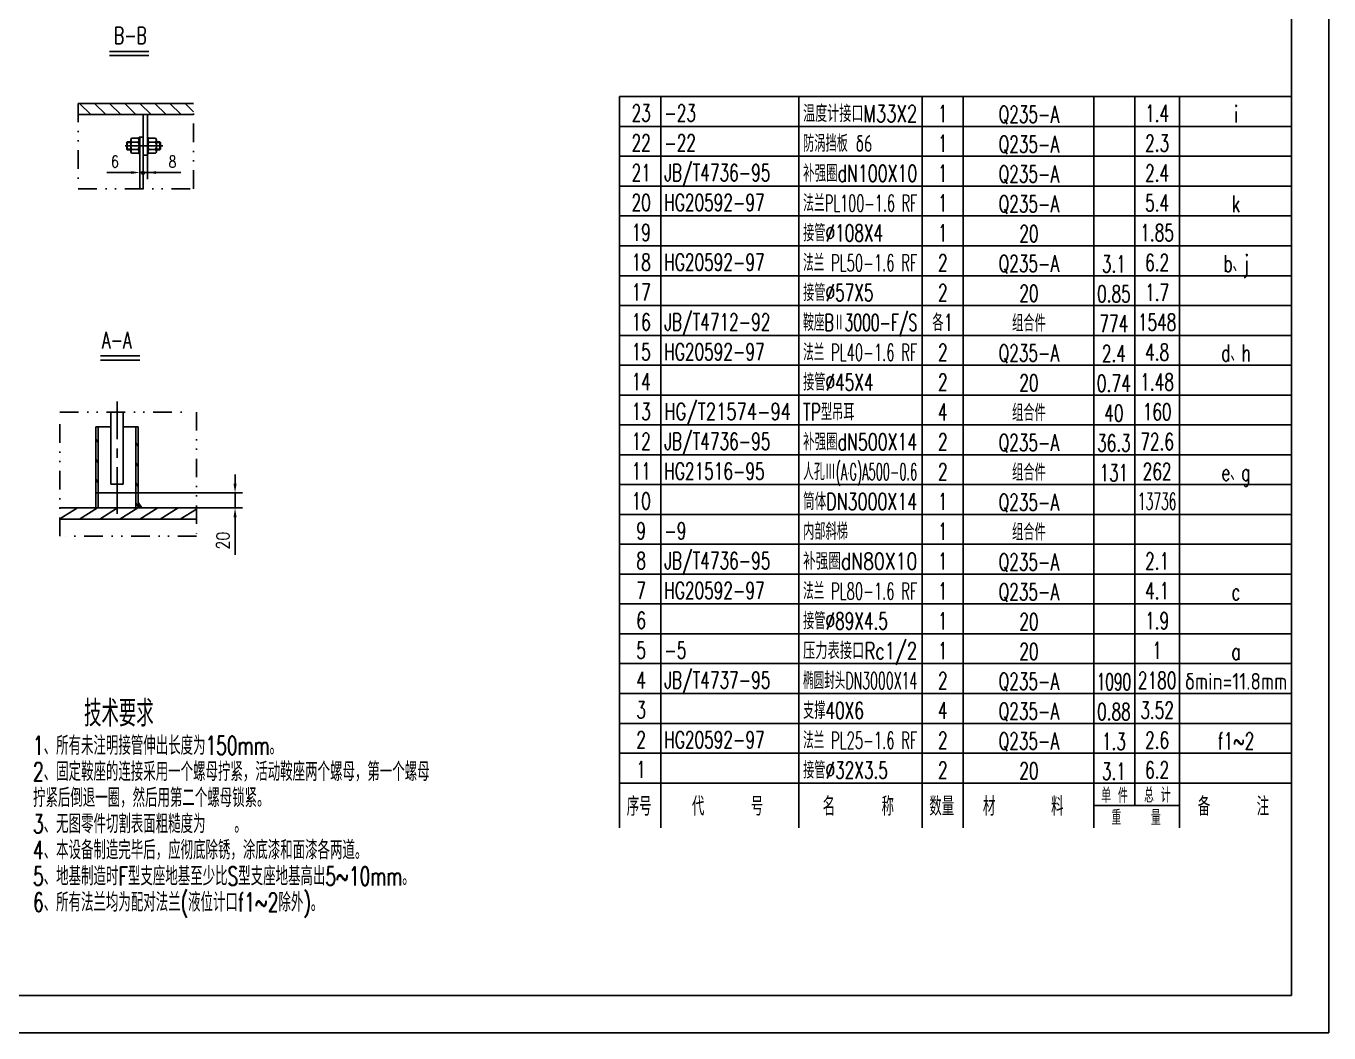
# Model space of a CAD drawing. Header units: millimetres. Extents: x -500 to 16320, y -200 to 11680.
# Drawn here: x 9340 to 16320, y -200 to 5198 of the extents above; entities that cross this region are included whole.
import ezdxf
from ezdxf.enums import TextEntityAlignment as Align

# ---------------------------------------------------------------- set-up
doc = ezdxf.new("R2010")
doc.units = ezdxf.units.MM
doc.header["$LTSCALE"] = 200
doc.linetypes.add('CENTER', pattern=[2, 1.25, -0.25, 0.25, -0.25])
doc.linetypes.add('DIVIDE', pattern=[1.25, 0.5, -0.25, 0, -0.25, 0, -0.25])
for name, color, linetype in [('1轮廓实线层', 7, 'Continuous'), ('2细线层', 4, 'Continuous'), ('3中心线层', 1, 'CENTER'), ('5剖面线层', 2, 'Continuous'), ('6文字层', 3, 'Continuous'), ('7标注层', 4, 'Continuous'), ('9双点划线层', 6, 'DIVIDE'), ('图框层', 7, 'Continuous')]:
    doc.layers.add(name, color=color, linetype=linetype)
doc.styles.add('PC_TEXTSTYLE', font='romans.shx', dxfattribs={"width": 0.8, "bigfont": 'hzfs.shx'})
doc.styles.add('TH_GBDIM', font='romans.shx', dxfattribs={"width": 0.8, "bigfont": 'gbcbig.shx'})
doc.dimstyles.new('TH_GBDIM', dxfattribs={"dimscale": 20, "dimtxt": 3.5, "dimasz": 2.5, "dimexe": 2, "dimexo": 0, "dimgap": 1.5, "dimtad": 1, "dimdec": 1, "dimzin": 0, "dimdsep": 46, "dimtxsty": 'TH_GBDIM', "dimcen": 2.5, "dimclrd": 130, "dimclre": 130, "dimclrt": 3, "dimadec": 0, "dimazin": 0, "dimtfac": 0.714286, "dimtdec": 1, "dimtmove": 0, "dimatfit": 3, "dimfxl": 0, "dimtolj": 1, "dimtzin": 0, "dimlwd": -1, "dimlwe": -1, "dimarcsym": 0})

# ---------------------------------------------------------------- blocks, each defined once
blk = doc.blocks.new('*D50')
at = {"layer": '7标注层', "color": 130}
for p, q in [((10459.4, 2744.9), (10459.4, 2794.9)), ((9713.8, 2694.9), (10499.4, 2694.9)), ((10459.4, 2694.9), (10459.4, 2614.9)), ((9940.3, 2614.9), (10499.4, 2614.9)), ((10459.4, 2564.9), (10459.4, 2364.2))]:
    blk.add_line(p, q, dxfattribs=at)
for points in [[(10451.1, 2744.9), (10467.7, 2744.9), (10459.4, 2694.9)], [(10451.1, 2564.9), (10467.7, 2564.9), (10459.4, 2614.9)]]:
    blk.add_solid(points, dxfattribs=at)
at = {"layer": 'Defpoints', "color": 0}
for p in [(9713.8, 2694.9), (9940.3, 2614.9), (10459.4, 2614.9)]:
    blk.add_point(p, dxfattribs=at)
at = {"layer": '7标注层', "color": 3, "insert": (10394.4, 2439.5), "char_height": 70, "attachment_point": 5, "rotation": 90, "style": 'TH_GBDIM'}
blk.add_mtext('\\A1;20{}{}', dxfattribs=at)
blk = doc.blocks.new('PC_MXBTITLERECORD')
at = {"layer": '1轮廓实线层'}
for p, q in [((-180, 0), (-180, 12)), ((0, 0), (0, 12))]:
    blk.add_line(p, q, dxfattribs=at)
at = {"layer": '2细线层'}
for p, q in [((-169, 12), (-169, 0)), ((-132, 12), (-132, 0)), ((-99, 12), (-99, 0)), ((-88, 12), (-88, 0)), ((-53, 12), (-53, 0)), ((-42, 12), (-42, 6)), ((-30, 12), (-30, 0)), ((-30, 6), (-53, 6))]:
    blk.add_line(p, q, dxfattribs=at)
at = {"layer": '6文字层', "style": 'PC_TEXTSTYLE', "width": 0.667}
for s, height, p in [('单 件', 4, (-47.45, 8.84)), ('总 计', 4, (-35.96, 8.94)), ('序号', 5, (-174.77, 6)), ('代     号', 5, (-151.09, 6)), ('名     称', 5, (-116.06, 6)), ('数量', 5, (-93.71, 6)), ('材      料', 5, (-71.89, 6)), ('备     注', 5, (-15.57, 6)), ('重    量', 4, (-41.65, 2.94))]:
    blk.add_text(s, height=height, dxfattribs=at).set_placement(p, align=Align.MIDDLE)
blk = doc.blocks.new('PC_MXB_BLOCK')
at = {"layer": '1轮廓实线层'}
for p, q in [((-180, 8), (-180, 0)), ((0, 8), (0, 0))]:
    blk.add_line(p, q, dxfattribs=at)
at = {"layer": '2细线层'}
for p, q in [((-180, 8), (0, 8)), ((-169, 8), (-169, 0)), ((-132, 8), (-132, 0)), ((-99, 8), (-99, 0)), ((-88, 8), (-88, 0)), ((-53, 8), (-53, 0)), ((-42, 8), (-42, 0)), ((-30, 8), (-30, 0)), ((-180, 0), (0, 0))]:
    blk.add_line(p, q, dxfattribs=at)
at = {"layer": '6文字层', "style": 'PC_TEXTSTYLE'}
for tag, width, p, p2 in [('序号', 0.769182, (-178.38, 1.35), (-170.09, 1.35)), ('代号', 3.14773, (-168.05, 1.35), (-134.11, 1.35)), ('名称', 2.802424, (-130.87, 1.2), (-100.28, 1.2)), ('数量', 0.817449, (-97.88, 1.2), (-89, 1.2)), ('材料', 2.943328, (-86.43, 1.01), (-54.3, 1.01)), ('单重', 0.854038, (-52.21, 0.89), (-43, 0.89)), ('总重', 0.958888, (-41.2, 1.27), (-30.86, 1.27)), ('备注', 2.494074, (-28.61, 1.02), (-1.16, 1.02))]:
    blk.add_attdef(tag, text='', height=4.5, dxfattribs=dict(at, width=width)).set_placement(p, p2, align=Align.FIT)

msp = doc.modelspace()

# ---------------------------------------------------------------- hatches: boundary and pattern name
at = {"layer": '5剖面线层'}
h = msp.add_hatch(color=256, dxfattribs=at)
h.paths.add_polyline_path([(9966.48, 4419.22), (9966.48, 4413.04), (9973.63, 4413.04, 0.3720511)])
h.paths.add_polyline_path([(9973.71, 4411.99, 0.0365325), (9973.63, 4413.04), (9966.48, 4413.04), (9966.48, 4404.77, 0.4142136)])
h.paths.add_polyline_path([(9966.48, 4413.04), (9959.33, 4413.04, 0.0365325), (9959.26, 4411.99, 0.4142136), (9966.48, 4404.77)])
h.paths.add_polyline_path([(9966.48, 4419.22, 0.3720511), (9959.33, 4413.04), (9966.48, 4413.04)])
h = msp.add_hatch(dxfattribs=at)
h.set_pattern_fill('ANSI31', color=256, scale=18, angle=167.005383, style=0)
h.set_pattern_definition([(212.0054, (-1294.53, -429.36), (30.28944, -48.4631), [])])
h.paths.add_polyline_path([(9520.91, 2614.87), (9520.91, 2554.87), (10252.23, 2554.87), (10252.23, 2614.87)])
msp.add_hatch(color=256, dxfattribs=at).paths.add_polyline_path([(9940.34, 2644.61), (9940.34, 2614.87), (9960.03, 2614.87)])

# ---------------------------------------------------------------- linework, layer by layer
for p, q in [((9794.31, 2741.76), (9794.27, 3129.13)), ((9859.91, 2741.77), (9859.87, 3129.13)), ((9713.8, 2614.87), (9713.84, 3050.19)), ((9725.8, 2614.87), (9725.84, 3050.21)), ((9928.34, 2614.87), (9928.3, 3050.21)), ((9940.34, 2614.87), (9940.3, 3050.21)), ((9794.31, 2741.76), (9859.91, 2741.77)), ((9520.91, 2614.87), (10252.23, 2614.87)), ((9520.91, 2554.87), (10252.23, 2554.87))]:
    msp.add_line(p, q)
at = {"layer": '1轮廓实线层'}
for p, q in [((16120, 11480), (16120, 0)), ((9619.42, 4783.43), (10236.54, 4783.43)), ((9619.42, 4723.43), (10236.54, 4723.43)), ((9966.48, 4723.43), (9966.48, 4326.06)), ((9990.48, 4723.43), (9990.48, 4505.44)), ((9881.82, 4577.9), (9878.82, 4574.9)), ((9900.94, 4574.9), (9878.82, 4574.9)), ((9878.82, 4574.9), (9878.82, 4556.26)), ((9878.82, 4537.62), (9878.82, 4556.26)), ((9900.94, 4537.62), (9878.82, 4537.62)), ((9881.82, 4534.62), (9878.82, 4537.62)), ((9900.94, 4577.9), (9881.82, 4577.9)), ((9881.82, 4577.9), (9881.82, 4556.26)), ((9881.82, 4534.62), (9881.82, 4556.26)), ((9900.94, 4556.26), (9900.94, 4586.35)), ((9900.94, 4556.26), (9900.94, 4526.17)), ((9940.9, 4596.38), (9905.38, 4596.38)), ((9940.9, 4576.32), (9905.38, 4576.32)), ((9948.48, 4601.9), (9945.34, 4601.9)), ((9945.34, 4556.26), (9945.34, 4601.9)), ((9945.34, 4556.26), (9945.34, 4510.62)), ((9948.48, 4602.77), (9948.48, 4326.06)), ((9948.48, 4602.77), (9966.48, 4602.77)), ((9990.48, 4601.9), (9993.63, 4601.9)), ((9993.63, 4556.26), (9993.63, 4601.9)), ((9993.63, 4556.26), (9993.63, 4510.62)), ((9998.07, 4596.38), (10033.59, 4596.38)), ((9998.07, 4576.32), (10033.59, 4576.32)), ((10038.03, 4556.26), (10038.03, 4586.35)), ((10038.03, 4577.9), (10057.14, 4577.9)), ((10038.03, 4574.9), (10060.14, 4574.9)), ((10038.03, 4556.26), (10038.03, 4526.17)), ((10038.03, 4537.62), (10060.14, 4537.62)), ((10057.14, 4577.9), (10057.14, 4556.26)), ((10057.14, 4577.9), (10060.14, 4574.9)), ((10057.14, 4534.62), (10057.14, 4556.26)), ((10057.14, 4534.62), (10060.14, 4537.62)), ((10060.14, 4574.9), (10060.14, 4556.26)), ((10060.14, 4537.62), (10060.14, 4556.26)), ((9900.94, 4534.62), (9881.82, 4534.62)), ((9940.9, 4536.2), (9905.38, 4536.2)), ((9940.9, 4516.13), (9905.38, 4516.13)), ((9948.48, 4510.62), (9945.34, 4510.62)), ((9966.48, 4505.44), (9990.48, 4505.44)), ((9990.48, 4510.62), (9993.63, 4510.62)), ((9998.07, 4536.2), (10033.59, 4536.2)), ((9998.07, 4516.13), (10033.59, 4516.13)), ((10038.03, 4534.62), (10057.14, 4534.62)), ((9713.84, 3050.19), (9794.28, 3050.2)), ((9859.88, 3050.21), (9940.3, 3050.21)), ((0, 0), (16120, 0))]:
    msp.add_line(p, q, dxfattribs=at)
msp.add_circle((9966.48, 4411.99), 7.22, dxfattribs=at)
for centre, radius, start, end in [((9914.49, 4586.35), 13.55, 132.250026, 227.749974), ((9948.48, 4556.26), 47.55, 155.042191, 204.957809), ((9931.78, 4586.35), 13.55, 312.250026, 47.749974), ((9897.79, 4556.26), 47.55, 335.042191, 24.957809), ((10007.18, 4586.35), 13.55, 132.250026, 227.749974), ((10041.18, 4556.26), 47.55, 155.042191, 204.957809), ((10024.48, 4586.35), 13.55, 312.250026, 47.749974), ((9990.48, 4556.26), 47.55, 335.042191, 24.957809), ((9914.49, 4526.17), 13.55, 132.250026, 227.749974), ((9931.78, 4526.17), 13.55, 312.250026, 47.749974), ((10007.18, 4526.17), 13.55, 132.250026, 227.749974), ((10024.48, 4526.17), 13.55, 312.250026, 47.749974)]:
    msp.add_arc(centre, radius, start, end, dxfattribs=at)
at = {"layer": '2细线层'}
for p in [(16320, 11680), (-500, -200)]:
    msp.add_line(p, (16320, -200), dxfattribs=at)
at = {"layer": '3中心线层'}
for p, q in [((9870.32, 4556.26), (10071.78, 4556.26)), ((9827.12, 2583.15), (9827.07, 3185.55))]:
    msp.add_line(p, q, dxfattribs=at)
at = {"layer": '5剖面线层'}
for p, q in [((9685.98, 4723.43), (9625.98, 4783.43)), ((9766.8, 4723.43), (9706.8, 4783.43)), ((9847.63, 4723.43), (9787.63, 4783.43)), ((9928.45, 4723.43), (9868.45, 4783.43)), ((10009.27, 4723.43), (9949.27, 4783.43)), ((10090.09, 4723.43), (10030.09, 4783.43)), ((10170.91, 4723.43), (10110.91, 4783.43)), ((10236.54, 4738.64), (10191.74, 4783.43)), ((9725.83, 2964.99), (9713.83, 2984.19)), ((9940.31, 2945.32), (9928.31, 2964.52)), ((9725.82, 2857.18), (9713.82, 2876.37)), ((9940.32, 2837.47), (9928.32, 2856.67)), ((9725.81, 2749.36), (9713.81, 2768.56)), ((9940.33, 2729.62), (9928.33, 2748.83)), ((9940.34, 2621.78), (9928.34, 2640.98)), ((9960.03, 2614.87), (9940.34, 2644.61))]:
    msp.add_line(p, q, dxfattribs=at)
at = {"layer": '6文字层'}
for p, q in [((9998.25, 5062.65), (9787.11, 5062.65)), ((9998.25, 5041.1), (9787.11, 5041.1)), ((9949.92, 3429.41), (9738.78, 3429.41)), ((9949.92, 3407.86), (9738.78, 3407.86))]:
    msp.add_line(p, q, dxfattribs=at)
at = {"layer": '7标注层', "color": 130}
for p, q in [((9948.48, 4510.62), (9948.48, 4377.04)), ((9966.48, 4505.44), (9966.48, 4377.04)), ((9990.48, 4505.44), (9990.48, 4377.04)), ((9903.48, 4413.04), (9773.28, 4413.04)), ((9921.48, 4413.04), (9876.48, 4413.04)), ((9948.48, 4413.04), (10168.08, 4413.04)), ((10011.48, 4413.04), (10056.48, 4413.04))]:
    msp.add_line(p, q, dxfattribs=at)
for points in [[(9903.48, 4420.54), (9903.48, 4405.54), (9948.48, 4413.04)], [(10035.48, 4420.54), (10035.48, 4405.54), (9990.48, 4413.04)]]:
    msp.add_solid(points, dxfattribs=at)
at = {"layer": '9双点划线层'}
for p, q in [((9619.42, 4783.43), (9619.42, 4326.06)), ((10236.54, 4326.06), (10236.54, 4783.43)), ((9619.42, 4326.06), (10236.54, 4326.06)), ((9520.91, 3129.13), (10252.23, 3129.13)), ((9520.91, 2464.34), (9520.91, 3129.13)), ((10252.23, 3129.13), (10252.23, 2464.34)), ((10252.23, 2464.34), (9520.91, 2464.34))]:
    msp.add_line(p, q, dxfattribs=at)

# ---------------------------------------------------------------- block references
at = {"layer": '图框层'}
ref = msp.add_blockref('PC_MXB_BLOCK', (16120, 4660), dxfattribs=dict(at, xscale=20, yscale=20, zscale=20))
ref.add_attrib('材料', 'Q235-A', dxfattribs={"layer": '6文字层', "height": 90, "style": 'PC_TEXTSTYLE', "width": 0.667}).set_placement((14712.63, 4680.21), align=Align.CENTER)
ref.add_attrib('代号', '-23', (12759.06, 4686.98), dxfattribs={"layer": '6文字层', "height": 90, "style": 'PC_TEXTSTYLE', "width": 0.667})
ref.add_attrib('序号', '23', dxfattribs={"layer": '6文字层', "height": 90, "style": 'PC_TEXTSTYLE', "width": 0.667}).set_placement((12635.3, 4686.98), align=Align.CENTER)
ref.add_attrib('名称', '温度计接口M33X2', dxfattribs={"layer": '6文字层', "height": 90, "style": 'PC_TEXTSTYLE', "width": 0.612614}).set_placement((13502.67, 4683.91), (14114.48, 4683.91), align=Align.FIT)
ref.add_attrib('数量', '1', dxfattribs={"layer": '6文字层', "height": 90, "style": 'PC_TEXTSTYLE', "width": 0.667}).set_placement((14251.2, 4683.91), align=Align.CENTER)
ref.add_attrib('备注', 'i', dxfattribs={"layer": '6文字层', "height": 90, "style": 'PC_TEXTSTYLE', "width": 0.667}).set_placement((15822.29, 4680.49), align=Align.CENTER)
ref.add_attrib('总重', '1.4', dxfattribs={"layer": '6文字层', "height": 90, "style": 'PC_TEXTSTYLE', "width": 0.667}).set_placement((15399.49, 4685.31), align=Align.CENTER)
ref = msp.add_blockref('PC_MXB_BLOCK', (16120, 4500), dxfattribs=dict(at, xscale=20, yscale=20, zscale=20))
ref.add_attrib('材料', 'Q235-A', dxfattribs={"layer": '6文字层', "height": 90, "style": 'PC_TEXTSTYLE', "width": 0.667}).set_placement((14712.63, 4520.21), align=Align.CENTER)
ref.add_attrib('代号', '-22', (12759.06, 4526.98), dxfattribs={"layer": '6文字层', "height": 90, "style": 'PC_TEXTSTYLE', "width": 0.667})
ref.add_attrib('序号', '22', dxfattribs={"layer": '6文字层', "height": 90, "style": 'PC_TEXTSTYLE', "width": 0.667}).set_placement((12635.3, 4526.98), align=Align.CENTER)
ref.add_attrib('名称', '防涡挡板 δ6', (13502.67, 4523.91), dxfattribs={"layer": '6文字层', "height": 90, "style": 'PC_TEXTSTYLE', "width": 0.667})
ref.add_attrib('数量', '1', dxfattribs={"layer": '6文字层', "height": 90, "style": 'PC_TEXTSTYLE', "width": 0.667}).set_placement((14251.2, 4523.91), align=Align.CENTER)
ref.add_attrib('总重', '2.3', dxfattribs={"layer": '6文字层', "height": 90, "style": 'PC_TEXTSTYLE', "width": 0.667}).set_placement((15399.49, 4525.31), align=Align.CENTER)
ref = msp.add_blockref('PC_MXB_BLOCK', (16120, 4340), dxfattribs=dict(at, xscale=20, yscale=20, zscale=20))
ref.add_attrib('材料', 'Q235-A', dxfattribs={"layer": '6文字层', "height": 90, "style": 'PC_TEXTSTYLE', "width": 0.667}).set_placement((14712.63, 4360.21), align=Align.CENTER)
ref.add_attrib('代号', 'JB/T4736-95', (12759.06, 4366.98), dxfattribs={"layer": '6文字层', "height": 90, "style": 'PC_TEXTSTYLE', "width": 0.667})
ref.add_attrib('序号', '21', dxfattribs={"layer": '6文字层', "height": 90, "style": 'PC_TEXTSTYLE', "width": 0.667}).set_placement((12635.3, 4366.98), align=Align.CENTER)
ref.add_attrib('名称', '补强圈dN100X10', dxfattribs={"layer": '6文字层', "height": 90, "style": 'PC_TEXTSTYLE', "width": 0.601798}).set_placement((13502.67, 4363.91), (14114.48, 4363.91), align=Align.FIT)
ref.add_attrib('数量', '1', dxfattribs={"layer": '6文字层', "height": 90, "style": 'PC_TEXTSTYLE', "width": 0.667}).set_placement((14251.2, 4363.91), align=Align.CENTER)
ref.add_attrib('总重', '2.4', dxfattribs={"layer": '6文字层', "height": 90, "style": 'PC_TEXTSTYLE', "width": 0.667}).set_placement((15399.49, 4365.31), align=Align.CENTER)
ref = msp.add_blockref('PC_MXB_BLOCK', (16120, 4180), dxfattribs=dict(at, xscale=20, yscale=20, zscale=20))
ref.add_attrib('材料', 'Q235-A', dxfattribs={"layer": '6文字层', "height": 90, "style": 'PC_TEXTSTYLE', "width": 0.667}).set_placement((14712.63, 4200.21), align=Align.CENTER)
ref.add_attrib('代号', 'HG20592-97', (12759.06, 4206.98), dxfattribs={"layer": '6文字层', "height": 90, "style": 'PC_TEXTSTYLE', "width": 0.667})
ref.add_attrib('序号', '20', dxfattribs={"layer": '6文字层', "height": 90, "style": 'PC_TEXTSTYLE', "width": 0.667}).set_placement((12635.3, 4206.98), align=Align.CENTER)
ref.add_attrib('名称', '法兰PL100-1.6 RF', dxfattribs={"layer": '6文字层', "height": 90, "style": 'PC_TEXTSTYLE', "width": 0.513296}).set_placement((13502.67, 4203.91), (14114.48, 4203.91), align=Align.FIT)
ref.add_attrib('数量', '1', dxfattribs={"layer": '6文字层', "height": 90, "style": 'PC_TEXTSTYLE', "width": 0.667}).set_placement((14251.2, 4203.91), align=Align.CENTER)
ref.add_attrib('备注', 'k', dxfattribs={"layer": '6文字层', "height": 90, "style": 'PC_TEXTSTYLE', "width": 0.667}).set_placement((15822.29, 4200.49), align=Align.CENTER)
ref.add_attrib('总重', '5.4', dxfattribs={"layer": '6文字层', "height": 90, "style": 'PC_TEXTSTYLE', "width": 0.667}).set_placement((15399.49, 4205.31), align=Align.CENTER)
ref = msp.add_blockref('PC_MXB_BLOCK', (16120, 4020), dxfattribs=dict(at, xscale=20, yscale=20, zscale=20))
ref.add_attrib('材料', '20', dxfattribs={"layer": '6文字层', "height": 90, "style": 'PC_TEXTSTYLE', "width": 0.667}).set_placement((14712.63, 4040.21), align=Align.CENTER)
ref.add_attrib('序号', '19', dxfattribs={"layer": '6文字层', "height": 90, "style": 'PC_TEXTSTYLE', "width": 0.667}).set_placement((12635.3, 4046.98), align=Align.CENTER)
ref.add_attrib('名称', '接管%%C108X4', (13502.67, 4043.91), dxfattribs={"layer": '6文字层', "height": 90, "style": 'PC_TEXTSTYLE', "width": 0.667})
ref.add_attrib('数量', '1', dxfattribs={"layer": '6文字层', "height": 90, "style": 'PC_TEXTSTYLE', "width": 0.667}).set_placement((14251.2, 4043.91), align=Align.CENTER)
ref.add_attrib('总重', '1.85', dxfattribs={"layer": '6文字层', "height": 90, "style": 'PC_TEXTSTYLE', "width": 0.667}).set_placement((15399.49, 4045.31), align=Align.CENTER)
ref = msp.add_blockref('PC_MXB_BLOCK', (16120, 3860), dxfattribs=dict(at, xscale=20, yscale=20, zscale=20))
ref.add_attrib('材料', 'Q235-A', dxfattribs={"layer": '6文字层', "height": 90, "style": 'PC_TEXTSTYLE', "width": 0.667}).set_placement((14712.63, 3880.21), align=Align.CENTER)
ref.add_attrib('代号', 'HG20592-97', (12759.06, 3886.98), dxfattribs={"layer": '6文字层', "height": 90, "style": 'PC_TEXTSTYLE', "width": 0.667})
ref.add_attrib('序号', '18', dxfattribs={"layer": '6文字层', "height": 90, "style": 'PC_TEXTSTYLE', "width": 0.667}).set_placement((12635.3, 3886.98), align=Align.CENTER)
ref.add_attrib('名称', '法兰 PL50-1.6 RF', dxfattribs={"layer": '6文字层', "height": 90, "style": 'PC_TEXTSTYLE', "width": 0.525953}).set_placement((13502.67, 3883.91), (14114.48, 3883.91), align=Align.FIT)
ref.add_attrib('数量', '2', dxfattribs={"layer": '6文字层', "height": 90, "style": 'PC_TEXTSTYLE', "width": 0.667}).set_placement((14251.2, 3883.91), align=Align.CENTER)
ref.add_attrib('备注', 'b、j', dxfattribs={"layer": '6文字层', "height": 90, "style": 'PC_TEXTSTYLE', "width": 0.667}).set_placement((15822.29, 3880.49), align=Align.CENTER)
ref.add_attrib('单重', '3.1', dxfattribs={"layer": '6文字层', "height": 90, "style": 'PC_TEXTSTYLE', "width": 0.667}).set_placement((15167.93, 3877.74), align=Align.CENTER)
ref.add_attrib('总重', '6.2', dxfattribs={"layer": '6文字层', "height": 90, "style": 'PC_TEXTSTYLE', "width": 0.667}).set_placement((15399.49, 3885.31), align=Align.CENTER)
ref = msp.add_blockref('PC_MXB_BLOCK', (16120, 3700), dxfattribs=dict(at, xscale=20, yscale=20, zscale=20))
ref.add_attrib('材料', '20', dxfattribs={"layer": '6文字层', "height": 90, "style": 'PC_TEXTSTYLE', "width": 0.667}).set_placement((14712.63, 3720.21), align=Align.CENTER)
ref.add_attrib('序号', '17', dxfattribs={"layer": '6文字层', "height": 90, "style": 'PC_TEXTSTYLE', "width": 0.667}).set_placement((12635.3, 3726.98), align=Align.CENTER)
ref.add_attrib('名称', '接管%%C57X5', (13502.67, 3723.91), dxfattribs={"layer": '6文字层', "height": 90, "style": 'PC_TEXTSTYLE', "width": 0.667})
ref.add_attrib('数量', '2', dxfattribs={"layer": '6文字层', "height": 90, "style": 'PC_TEXTSTYLE', "width": 0.667}).set_placement((14251.2, 3723.91), align=Align.CENTER)
ref.add_attrib('单重', '0.85', dxfattribs={"layer": '6文字层', "height": 90, "style": 'PC_TEXTSTYLE', "width": 0.667}).set_placement((15167.93, 3717.74), align=Align.CENTER)
ref.add_attrib('总重', '1.7', dxfattribs={"layer": '6文字层', "height": 90, "style": 'PC_TEXTSTYLE', "width": 0.667}).set_placement((15399.49, 3725.31), align=Align.CENTER)
ref = msp.add_blockref('PC_MXB_BLOCK', (16120, 3540), dxfattribs=dict(at, xscale=20, yscale=20, zscale=20))
ref.add_attrib('材料', '组合件', dxfattribs={"layer": '6文字层', "height": 90, "style": 'PC_TEXTSTYLE', "width": 0.667}).set_placement((14712.63, 3560.21), align=Align.CENTER)
ref.add_attrib('代号', 'JB/T4712-92', (12759.06, 3566.98), dxfattribs={"layer": '6文字层', "height": 90, "style": 'PC_TEXTSTYLE', "width": 0.667})
ref.add_attrib('序号', '16', dxfattribs={"layer": '6文字层', "height": 90, "style": 'PC_TEXTSTYLE', "width": 0.667}).set_placement((12635.3, 3566.98), align=Align.CENTER)
ref.add_attrib('名称', '鞍座BⅡ3000-F/S', dxfattribs={"layer": '6文字层', "height": 90, "style": 'PC_TEXTSTYLE', "width": 0.542354}).set_placement((13502.67, 3563.91), (14114.48, 3563.91), align=Align.FIT)
ref.add_attrib('数量', '各1', dxfattribs={"layer": '6文字层', "height": 90, "style": 'PC_TEXTSTYLE', "width": 0.667}).set_placement((14251.2, 3563.91), align=Align.CENTER)
ref.add_attrib('单重', '774', dxfattribs={"layer": '6文字层', "height": 90, "style": 'PC_TEXTSTYLE', "width": 0.667}).set_placement((15167.93, 3557.74), align=Align.CENTER)
ref.add_attrib('总重', '1548', dxfattribs={"layer": '6文字层', "height": 90, "style": 'PC_TEXTSTYLE', "width": 0.667}).set_placement((15399.49, 3565.31), align=Align.CENTER)
ref = msp.add_blockref('PC_MXB_BLOCK', (16120, 3380), dxfattribs=dict(at, xscale=20, yscale=20, zscale=20))
ref.add_attrib('材料', 'Q235-A', dxfattribs={"layer": '6文字层', "height": 90, "style": 'PC_TEXTSTYLE', "width": 0.667}).set_placement((14712.63, 3400.21), align=Align.CENTER)
ref.add_attrib('代号', 'HG20592-97', (12759.06, 3406.98), dxfattribs={"layer": '6文字层', "height": 90, "style": 'PC_TEXTSTYLE', "width": 0.667})
ref.add_attrib('序号', '15', dxfattribs={"layer": '6文字层', "height": 90, "style": 'PC_TEXTSTYLE', "width": 0.667}).set_placement((12635.3, 3406.98), align=Align.CENTER)
ref.add_attrib('名称', '法兰 PL40-1.6 RF', dxfattribs={"layer": '6文字层', "height": 90, "style": 'PC_TEXTSTYLE', "width": 0.525953}).set_placement((13502.67, 3403.91), (14114.48, 3403.91), align=Align.FIT)
ref.add_attrib('数量', '2', dxfattribs={"layer": '6文字层', "height": 90, "style": 'PC_TEXTSTYLE', "width": 0.667}).set_placement((14251.2, 3403.91), align=Align.CENTER)
ref.add_attrib('备注', 'd、h', dxfattribs={"layer": '6文字层', "height": 90, "style": 'PC_TEXTSTYLE', "width": 0.667}).set_placement((15822.29, 3400.49), align=Align.CENTER)
ref.add_attrib('单重', '2.4', dxfattribs={"layer": '6文字层', "height": 90, "style": 'PC_TEXTSTYLE', "width": 0.667}).set_placement((15167.93, 3397.74), align=Align.CENTER)
ref.add_attrib('总重', '4.8', dxfattribs={"layer": '6文字层', "height": 90, "style": 'PC_TEXTSTYLE', "width": 0.667}).set_placement((15399.49, 3405.31), align=Align.CENTER)
ref = msp.add_blockref('PC_MXB_BLOCK', (16120, 3220), dxfattribs=dict(at, xscale=20, yscale=20, zscale=20))
ref.add_attrib('材料', '20', dxfattribs={"layer": '6文字层', "height": 90, "style": 'PC_TEXTSTYLE', "width": 0.667}).set_placement((14712.63, 3240.21), align=Align.CENTER)
ref.add_attrib('序号', '14', dxfattribs={"layer": '6文字层', "height": 90, "style": 'PC_TEXTSTYLE', "width": 0.667}).set_placement((12635.3, 3246.98), align=Align.CENTER)
ref.add_attrib('名称', '接管%%C45X4', (13502.67, 3243.91), dxfattribs={"layer": '6文字层', "height": 90, "style": 'PC_TEXTSTYLE', "width": 0.667})
ref.add_attrib('数量', '2', dxfattribs={"layer": '6文字层', "height": 90, "style": 'PC_TEXTSTYLE', "width": 0.667}).set_placement((14251.2, 3243.91), align=Align.CENTER)
ref.add_attrib('单重', '0.74', dxfattribs={"layer": '6文字层', "height": 90, "style": 'PC_TEXTSTYLE', "width": 0.631949}).set_placement((15075.85, 3237.74), (15260.02, 3237.74), align=Align.FIT)
ref.add_attrib('总重', '1.48', dxfattribs={"layer": '6文字层', "height": 90, "style": 'PC_TEXTSTYLE', "width": 0.667}).set_placement((15399.49, 3245.31), align=Align.CENTER)
ref = msp.add_blockref('PC_MXB_BLOCK', (16120, 3060), dxfattribs=dict(at, xscale=20, yscale=20, zscale=20))
ref.add_attrib('材料', '组合件', dxfattribs={"layer": '6文字层', "height": 90, "style": 'PC_TEXTSTYLE', "width": 0.667}).set_placement((14712.63, 3080.21), align=Align.CENTER)
ref.add_attrib('代号', 'HG/T21574-94', dxfattribs={"layer": '6文字层', "height": 90, "style": 'PC_TEXTSTYLE', "width": 0.646465}).set_placement((12759.06, 3086.98), (13437.85, 3086.98), align=Align.FIT)
ref.add_attrib('序号', '13', dxfattribs={"layer": '6文字层', "height": 90, "style": 'PC_TEXTSTYLE', "width": 0.667}).set_placement((12635.3, 3086.98), align=Align.CENTER)
ref.add_attrib('名称', 'TP型吊耳', (13502.67, 3083.91), dxfattribs={"layer": '6文字层', "height": 90, "style": 'PC_TEXTSTYLE', "width": 0.667})
ref.add_attrib('数量', '4', dxfattribs={"layer": '6文字层', "height": 90, "style": 'PC_TEXTSTYLE', "width": 0.667}).set_placement((14251.2, 3083.91), align=Align.CENTER)
ref.add_attrib('单重', '40', dxfattribs={"layer": '6文字层', "height": 90, "style": 'PC_TEXTSTYLE', "width": 0.667}).set_placement((15167.93, 3077.74), align=Align.CENTER)
ref.add_attrib('总重', '160', dxfattribs={"layer": '6文字层', "height": 90, "style": 'PC_TEXTSTYLE', "width": 0.667}).set_placement((15399.49, 3085.31), align=Align.CENTER)
ref = msp.add_blockref('PC_MXB_BLOCK', (16120, 2900), dxfattribs=dict(at, xscale=20, yscale=20, zscale=20))
ref.add_attrib('材料', 'Q235-A', dxfattribs={"layer": '6文字层', "height": 90, "style": 'PC_TEXTSTYLE', "width": 0.667}).set_placement((14712.63, 2920.21), align=Align.CENTER)
ref.add_attrib('代号', 'JB/T4736-95', (12759.06, 2926.98), dxfattribs={"layer": '6文字层', "height": 90, "style": 'PC_TEXTSTYLE', "width": 0.667})
ref.add_attrib('序号', '12', dxfattribs={"layer": '6文字层', "height": 90, "style": 'PC_TEXTSTYLE', "width": 0.667}).set_placement((12635.3, 2926.98), align=Align.CENTER)
ref.add_attrib('名称', '补强圈dN500X14', dxfattribs={"layer": '6文字层', "height": 90, "style": 'PC_TEXTSTYLE', "width": 0.599272}).set_placement((13502.67, 2923.91), (14114.48, 2923.91), align=Align.FIT)
ref.add_attrib('数量', '2', dxfattribs={"layer": '6文字层', "height": 90, "style": 'PC_TEXTSTYLE', "width": 0.667}).set_placement((14251.2, 2923.91), align=Align.CENTER)
ref.add_attrib('单重', '36.3', dxfattribs={"layer": '6文字层', "height": 90, "style": 'PC_TEXTSTYLE', "width": 0.667}).set_placement((15167.93, 2917.74), align=Align.CENTER)
ref.add_attrib('总重', '72.6', dxfattribs={"layer": '6文字层', "height": 90, "style": 'PC_TEXTSTYLE', "width": 0.667}).set_placement((15399.49, 2925.31), align=Align.CENTER)
ref = msp.add_blockref('PC_MXB_BLOCK', (16120, 2740), dxfattribs=dict(at, xscale=20, yscale=20, zscale=20))
ref.add_attrib('材料', '组合件', dxfattribs={"layer": '6文字层', "height": 90, "style": 'PC_TEXTSTYLE', "width": 0.667}).set_placement((14712.63, 2760.21), align=Align.CENTER)
ref.add_attrib('代号', 'HG21516-95', (12759.06, 2766.98), dxfattribs={"layer": '6文字层', "height": 90, "style": 'PC_TEXTSTYLE', "width": 0.667})
ref.add_attrib('序号', '11', dxfattribs={"layer": '6文字层', "height": 90, "style": 'PC_TEXTSTYLE', "width": 0.667}).set_placement((12635.3, 2766.98), align=Align.CENTER)
ref.add_attrib('名称', '人孔Ⅲ(A·G)A500-0.6', dxfattribs={"layer": '6文字层', "height": 90, "style": 'PC_TEXTSTYLE', "width": 0.441121}).set_placement((13502.67, 2763.91), (14114.48, 2763.91), align=Align.FIT)
ref.add_attrib('数量', '2', dxfattribs={"layer": '6文字层', "height": 90, "style": 'PC_TEXTSTYLE', "width": 0.667}).set_placement((14251.2, 2763.91), align=Align.CENTER)
ref.add_attrib('备注', 'e、g', dxfattribs={"layer": '6文字层', "height": 90, "style": 'PC_TEXTSTYLE', "width": 0.667}).set_placement((15822.29, 2760.49), align=Align.CENTER)
ref.add_attrib('单重', '131', dxfattribs={"layer": '6文字层', "height": 90, "style": 'PC_TEXTSTYLE', "width": 0.667}).set_placement((15167.93, 2757.74), align=Align.CENTER)
ref.add_attrib('总重', '262', dxfattribs={"layer": '6文字层', "height": 90, "style": 'PC_TEXTSTYLE', "width": 0.667}).set_placement((15399.49, 2765.31), align=Align.CENTER)
ref = msp.add_blockref('PC_MXB_BLOCK', (16120, 2580), dxfattribs=dict(at, xscale=20, yscale=20, zscale=20))
ref.add_attrib('材料', 'Q235-A', dxfattribs={"layer": '6文字层', "height": 90, "style": 'PC_TEXTSTYLE', "width": 0.667}).set_placement((14712.63, 2600.21), align=Align.CENTER)
ref.add_attrib('序号', '10', dxfattribs={"layer": '6文字层', "height": 90, "style": 'PC_TEXTSTYLE', "width": 0.667}).set_placement((12635.3, 2606.98), align=Align.CENTER)
ref.add_attrib('名称', '筒体DN3000X14', dxfattribs={"layer": '6文字层', "height": 90, "style": 'PC_TEXTSTYLE', "width": 0.610564}).set_placement((13502.67, 2603.91), (14114.48, 2603.91), align=Align.FIT)
ref.add_attrib('数量', '1', dxfattribs={"layer": '6文字层', "height": 90, "style": 'PC_TEXTSTYLE', "width": 0.667}).set_placement((14251.2, 2603.91), align=Align.CENTER)
ref.add_attrib('总重', '13736', dxfattribs={"layer": '6文字层', "height": 90, "style": 'PC_TEXTSTYLE', "width": 0.497404}).set_placement((15296.1, 2605.31), (15502.88, 2605.31), align=Align.FIT)
ref = msp.add_blockref('PC_MXB_BLOCK', (16120, 2420), dxfattribs=dict(at, xscale=20, yscale=20, zscale=20))
ref.add_attrib('材料', '组合件', dxfattribs={"layer": '6文字层', "height": 90, "style": 'PC_TEXTSTYLE', "width": 0.667}).set_placement((14712.63, 2440.21), align=Align.CENTER)
ref.add_attrib('代号', '-9', (12759.06, 2446.98), dxfattribs={"layer": '6文字层', "height": 90, "style": 'PC_TEXTSTYLE', "width": 0.667})
ref.add_attrib('序号', '9', dxfattribs={"layer": '6文字层', "height": 90, "style": 'PC_TEXTSTYLE', "width": 0.667}).set_placement((12635.3, 2446.98), align=Align.CENTER)
ref.add_attrib('名称', '内部斜梯', (13502.67, 2443.91), dxfattribs={"layer": '6文字层', "height": 90, "style": 'PC_TEXTSTYLE', "width": 0.667})
ref.add_attrib('数量', '1', dxfattribs={"layer": '6文字层', "height": 90, "style": 'PC_TEXTSTYLE', "width": 0.667}).set_placement((14251.2, 2443.91), align=Align.CENTER)
ref = msp.add_blockref('PC_MXB_BLOCK', (16120, 2260), dxfattribs=dict(at, xscale=20, yscale=20, zscale=20))
ref.add_attrib('材料', 'Q235-A', dxfattribs={"layer": '6文字层', "height": 90, "style": 'PC_TEXTSTYLE', "width": 0.667}).set_placement((14712.63, 2280.21), align=Align.CENTER)
ref.add_attrib('代号', 'JB/T4736-95', (12759.06, 2286.98), dxfattribs={"layer": '6文字层', "height": 90, "style": 'PC_TEXTSTYLE', "width": 0.667})
ref.add_attrib('序号', '8', dxfattribs={"layer": '6文字层', "height": 90, "style": 'PC_TEXTSTYLE', "width": 0.667}).set_placement((12635.3, 2286.98), align=Align.CENTER)
ref.add_attrib('名称', '补强圈dN80X10', dxfattribs={"layer": '6文字层', "height": 90, "style": 'PC_TEXTSTYLE', "width": 0.657207}).set_placement((13502.67, 2283.91), (14114.48, 2283.91), align=Align.FIT)
ref.add_attrib('数量', '1', dxfattribs={"layer": '6文字层', "height": 90, "style": 'PC_TEXTSTYLE', "width": 0.667}).set_placement((14251.2, 2283.91), align=Align.CENTER)
ref.add_attrib('总重', '2.1', dxfattribs={"layer": '6文字层', "height": 90, "style": 'PC_TEXTSTYLE', "width": 0.667}).set_placement((15399.49, 2285.31), align=Align.CENTER)
ref = msp.add_blockref('PC_MXB_BLOCK', (16120, 2100), dxfattribs=dict(at, xscale=20, yscale=20, zscale=20))
ref.add_attrib('材料', 'Q235-A', dxfattribs={"layer": '6文字层', "height": 90, "style": 'PC_TEXTSTYLE', "width": 0.667}).set_placement((14712.63, 2120.21), align=Align.CENTER)
ref.add_attrib('代号', 'HG20592-97', (12759.06, 2126.98), dxfattribs={"layer": '6文字层', "height": 90, "style": 'PC_TEXTSTYLE', "width": 0.667})
ref.add_attrib('序号', '7', dxfattribs={"layer": '6文字层', "height": 90, "style": 'PC_TEXTSTYLE', "width": 0.667}).set_placement((12635.3, 2126.98), align=Align.CENTER)
ref.add_attrib('名称', '法兰 PL80-1.6 RF', dxfattribs={"layer": '6文字层', "height": 90, "style": 'PC_TEXTSTYLE', "width": 0.525953}).set_placement((13502.67, 2123.91), (14114.48, 2123.91), align=Align.FIT)
ref.add_attrib('数量', '1', dxfattribs={"layer": '6文字层', "height": 90, "style": 'PC_TEXTSTYLE', "width": 0.667}).set_placement((14251.2, 2123.91), align=Align.CENTER)
ref.add_attrib('备注', 'c', dxfattribs={"layer": '6文字层', "height": 90, "style": 'PC_TEXTSTYLE', "width": 0.667}).set_placement((15822.29, 2120.49), align=Align.CENTER)
ref.add_attrib('总重', '4.1', dxfattribs={"layer": '6文字层', "height": 90, "style": 'PC_TEXTSTYLE', "width": 0.667}).set_placement((15399.49, 2125.31), align=Align.CENTER)
ref = msp.add_blockref('PC_MXB_BLOCK', (16120, 1940), dxfattribs=dict(at, xscale=20, yscale=20, zscale=20))
ref.add_attrib('材料', '20', dxfattribs={"layer": '6文字层', "height": 90, "style": 'PC_TEXTSTYLE', "width": 0.667}).set_placement((14712.63, 1960.21), align=Align.CENTER)
ref.add_attrib('序号', '6', dxfattribs={"layer": '6文字层', "height": 90, "style": 'PC_TEXTSTYLE', "width": 0.667}).set_placement((12635.3, 1966.98), align=Align.CENTER)
ref.add_attrib('名称', '接管%%C89X4.5', (13502.67, 1963.91), dxfattribs={"layer": '6文字层', "height": 90, "style": 'PC_TEXTSTYLE', "width": 0.667})
ref.add_attrib('数量', '1', dxfattribs={"layer": '6文字层', "height": 90, "style": 'PC_TEXTSTYLE', "width": 0.667}).set_placement((14251.2, 1963.91), align=Align.CENTER)
ref.add_attrib('总重', '1.9', dxfattribs={"layer": '6文字层', "height": 90, "style": 'PC_TEXTSTYLE', "width": 0.667}).set_placement((15399.49, 1965.31), align=Align.CENTER)
ref = msp.add_blockref('PC_MXB_BLOCK', (16120, 1780), dxfattribs=dict(at, xscale=20, yscale=20, zscale=20))
ref.add_attrib('材料', '20', dxfattribs={"layer": '6文字层', "height": 90, "style": 'PC_TEXTSTYLE', "width": 0.667}).set_placement((14712.63, 1800.21), align=Align.CENTER)
ref.add_attrib('代号', '-5', (12759.06, 1806.98), dxfattribs={"layer": '6文字层', "height": 90, "style": 'PC_TEXTSTYLE', "width": 0.667})
ref.add_attrib('序号', '5', dxfattribs={"layer": '6文字层', "height": 90, "style": 'PC_TEXTSTYLE', "width": 0.667}).set_placement((12635.3, 1806.98), align=Align.CENTER)
ref.add_attrib('名称', '压力表接口Rc1/2', dxfattribs={"layer": '6文字层', "height": 90, "style": 'PC_TEXTSTYLE', "width": 0.620603}).set_placement((13502.67, 1803.91), (14114.48, 1803.91), align=Align.FIT)
ref.add_attrib('数量', '1', dxfattribs={"layer": '6文字层', "height": 90, "style": 'PC_TEXTSTYLE', "width": 0.667}).set_placement((14251.2, 1803.91), align=Align.CENTER)
ref.add_attrib('备注', 'a', dxfattribs={"layer": '6文字层', "height": 90, "style": 'PC_TEXTSTYLE', "width": 0.667}).set_placement((15822.29, 1800.49), align=Align.CENTER)
ref.add_attrib('总重', '1', dxfattribs={"layer": '6文字层', "height": 90, "style": 'PC_TEXTSTYLE', "width": 0.667}).set_placement((15399.49, 1805.31), align=Align.CENTER)
ref = msp.add_blockref('PC_MXB_BLOCK', (16120, 1620), dxfattribs=dict(at, xscale=20, yscale=20, zscale=20))
ref.add_attrib('材料', 'Q235-A', dxfattribs={"layer": '6文字层', "height": 90, "style": 'PC_TEXTSTYLE', "width": 0.667}).set_placement((14712.63, 1640.21), align=Align.CENTER)
ref.add_attrib('代号', 'JB/T4737-95', (12759.06, 1646.98), dxfattribs={"layer": '6文字层', "height": 90, "style": 'PC_TEXTSTYLE', "width": 0.667})
ref.add_attrib('序号', '4', dxfattribs={"layer": '6文字层', "height": 90, "style": 'PC_TEXTSTYLE', "width": 0.667}).set_placement((12635.3, 1646.98), align=Align.CENTER)
ref.add_attrib('名称', '椭圆封头DN3000X14', dxfattribs={"layer": '6文字层', "height": 90, "style": 'PC_TEXTSTYLE', "width": 0.498065}).set_placement((13502.67, 1643.91), (14114.48, 1643.91), align=Align.FIT)
ref.add_attrib('数量', '2', dxfattribs={"layer": '6文字层', "height": 90, "style": 'PC_TEXTSTYLE', "width": 0.667}).set_placement((14251.2, 1643.91), align=Align.CENTER)
ref.add_attrib('备注', 'δmin=11.8mm', dxfattribs={"layer": '6文字层', "height": 90, "style": 'PC_TEXTSTYLE', "width": 0.54411}).set_placement((15547.82, 1640.49), (16096.77, 1640.49), align=Align.FIT)
ref.add_attrib('单重', '1090', dxfattribs={"layer": '6文字层', "height": 90, "style": 'PC_TEXTSTYLE', "width": 0.558084}).set_placement((15075.85, 1637.74), (15260.02, 1637.74), align=Align.FIT)
ref.add_attrib('总重', '2180', dxfattribs={"layer": '6文字层', "height": 90, "style": 'PC_TEXTSTYLE', "width": 0.6266}).set_placement((15296.1, 1645.31), (15502.88, 1645.31), align=Align.FIT)
ref = msp.add_blockref('PC_MXB_BLOCK', (16120, 1460), dxfattribs=dict(at, xscale=20, yscale=20, zscale=20))
ref.add_attrib('材料', 'Q235-A', dxfattribs={"layer": '6文字层', "height": 90, "style": 'PC_TEXTSTYLE', "width": 0.667}).set_placement((14712.63, 1480.21), align=Align.CENTER)
ref.add_attrib('序号', '3', dxfattribs={"layer": '6文字层', "height": 90, "style": 'PC_TEXTSTYLE', "width": 0.667}).set_placement((12635.3, 1486.98), align=Align.CENTER)
ref.add_attrib('名称', '支撑40X6', (13502.67, 1483.91), dxfattribs={"layer": '6文字层', "height": 90, "style": 'PC_TEXTSTYLE', "width": 0.667})
ref.add_attrib('数量', '4', dxfattribs={"layer": '6文字层', "height": 90, "style": 'PC_TEXTSTYLE', "width": 0.667}).set_placement((14251.2, 1483.91), align=Align.CENTER)
ref.add_attrib('单重', '0.88', dxfattribs={"layer": '6文字层', "height": 90, "style": 'PC_TEXTSTYLE', "width": 0.667}).set_placement((15167.93, 1477.74), align=Align.CENTER)
ref.add_attrib('总重', '3.52', dxfattribs={"layer": '6文字层', "height": 90, "style": 'PC_TEXTSTYLE', "width": 0.667}).set_placement((15399.49, 1485.31), align=Align.CENTER)
ref = msp.add_blockref('PC_MXB_BLOCK', (16120, 1300), dxfattribs=dict(at, xscale=20, yscale=20, zscale=20))
ref.add_attrib('材料', 'Q235-A', dxfattribs={"layer": '6文字层', "height": 90, "style": 'PC_TEXTSTYLE', "width": 0.667}).set_placement((14712.63, 1320.21), align=Align.CENTER)
ref.add_attrib('代号', 'HG20592-97', (12759.06, 1326.98), dxfattribs={"layer": '6文字层', "height": 90, "style": 'PC_TEXTSTYLE', "width": 0.667})
ref.add_attrib('序号', '2', dxfattribs={"layer": '6文字层', "height": 90, "style": 'PC_TEXTSTYLE', "width": 0.667}).set_placement((12635.3, 1326.98), align=Align.CENTER)
ref.add_attrib('名称', '法兰 PL25-1.6 RF', dxfattribs={"layer": '6文字层', "height": 90, "style": 'PC_TEXTSTYLE', "width": 0.525953}).set_placement((13502.67, 1323.91), (14114.48, 1323.91), align=Align.FIT)
ref.add_attrib('数量', '2', dxfattribs={"layer": '6文字层', "height": 90, "style": 'PC_TEXTSTYLE', "width": 0.667}).set_placement((14251.2, 1323.91), align=Align.CENTER)
ref.add_attrib('备注', 'f1~2', dxfattribs={"layer": '6文字层', "height": 90, "style": 'PC_TEXTSTYLE', "width": 0.667}).set_placement((15822.29, 1320.49), align=Align.CENTER)
ref.add_attrib('单重', '1.3', dxfattribs={"layer": '6文字层', "height": 90, "style": 'PC_TEXTSTYLE', "width": 0.667}).set_placement((15167.93, 1317.74), align=Align.CENTER)
ref.add_attrib('总重', '2.6', dxfattribs={"layer": '6文字层', "height": 90, "style": 'PC_TEXTSTYLE', "width": 0.667}).set_placement((15399.49, 1325.31), align=Align.CENTER)
ref = msp.add_blockref('PC_MXB_BLOCK', (16120, 1140), dxfattribs=dict(at, xscale=20, yscale=20, zscale=20))
ref.add_attrib('材料', '20', dxfattribs={"layer": '6文字层', "height": 90, "style": 'PC_TEXTSTYLE', "width": 0.667}).set_placement((14712.63, 1160.21), align=Align.CENTER)
ref.add_attrib('序号', '1', dxfattribs={"layer": '6文字层', "height": 90, "style": 'PC_TEXTSTYLE', "width": 0.667}).set_placement((12635.3, 1166.98), align=Align.CENTER)
ref.add_attrib('名称', '接管%%C32X3.5', (13502.67, 1163.91), dxfattribs={"layer": '6文字层', "height": 90, "style": 'PC_TEXTSTYLE', "width": 0.667})
ref.add_attrib('数量', '2', dxfattribs={"layer": '6文字层', "height": 90, "style": 'PC_TEXTSTYLE', "width": 0.667}).set_placement((14251.2, 1163.91), align=Align.CENTER)
ref.add_attrib('单重', '3.1', dxfattribs={"layer": '6文字层', "height": 90, "style": 'PC_TEXTSTYLE', "width": 0.667}).set_placement((15167.93, 1157.74), align=Align.CENTER)
ref.add_attrib('总重', '6.2', dxfattribs={"layer": '6文字层', "height": 90, "style": 'PC_TEXTSTYLE', "width": 0.667}).set_placement((15399.49, 1165.31), align=Align.CENTER)
at = {"layer": '图框层', "xscale": 20, "yscale": 20, "zscale": 20}
msp.add_blockref('PC_MXBTITLERECORD', (16120, 900), dxfattribs=at)

# ---------------------------------------------------------------- texts
at = {"layer": '6文字层', "style": 'PC_TEXTSTYLE', "width": 0.667}
for s, p in [('B-B', (9811.17, 5102.91)), ('A-A', (9746.65, 3469.67))]:
    msp.add_text(s, height=90, dxfattribs=at).set_placement(p)
msp.add_text('技术要求', height=140, dxfattribs=at).set_placement((9836.95, 1400.88), align=Align.BOTTOM_CENTER)
for s, p in [('1、所有未注明接管伸出长度为150mm。', (9376.95, 1260.88)), ('2、固定鞍座的连接采用一个螺母拧紧，活动鞍座两个螺母，第一个螺母', (9376.95, 1120.88)), ('拧紧后倒退一圈，然后用第二个螺母锁紧。', (9376.95, 980.88)), ('3、无图零件切割表面粗糙度为   。', (9376.95, 840.88)), ('4、本设备制造完毕后，应彻底除锈，涂底漆和面漆各两道。', (9376.95, 700.88)), ('5、地基制造时F型支座地基至少比S型支座地基高出5~10mm。', (9376.95, 560.88)), ('6、所有法兰均为配对法兰(液位计口f1~2除外)。', (9376.95, 420.88))]:
    msp.add_text(s, height=100, dxfattribs=at).set_placement(p, align=Align.BOTTOM_LEFT)
at = {"layer": '7标注层', "color": 3, "char_height": 63, "attachment_point": 5, "style": 'TH_GBDIM'}
for s, insert in [('\\A1;6{}{}', (9815.88, 4471.54)), ('\\A1;8{}{}', (10124.28, 4471.54))]:
    msp.add_mtext(s, dxfattribs=dict(at, insert=insert))

# ---------------------------------------------------------------- dimensions: what is measured, and where the dimension line sits
at = {"layer": '7标注层'}
dim = msp.add_linear_dim(base=(10459.4, 2614.87), p1=(9713.8, 2694.88), p2=(9940.34, 2614.87), angle=90, text='20{}{}', dimstyle='TH_GBDIM', override={"dimgap": 1.5, "dimtad": 1, "dimjust": 0, "dimse1": 0, "dimse2": 0, "dimsd1": 0, "dimsd2": 0, "dimclrt": 3, "dimtvp": 0}, dxfattribs=at)
dim.commit()
dim.dimension.update_dxf_attribs({"geometry": '*D50', "text_midpoint": (10394.4, 2439.53)})

doc.saveas('drawing.dxf')
